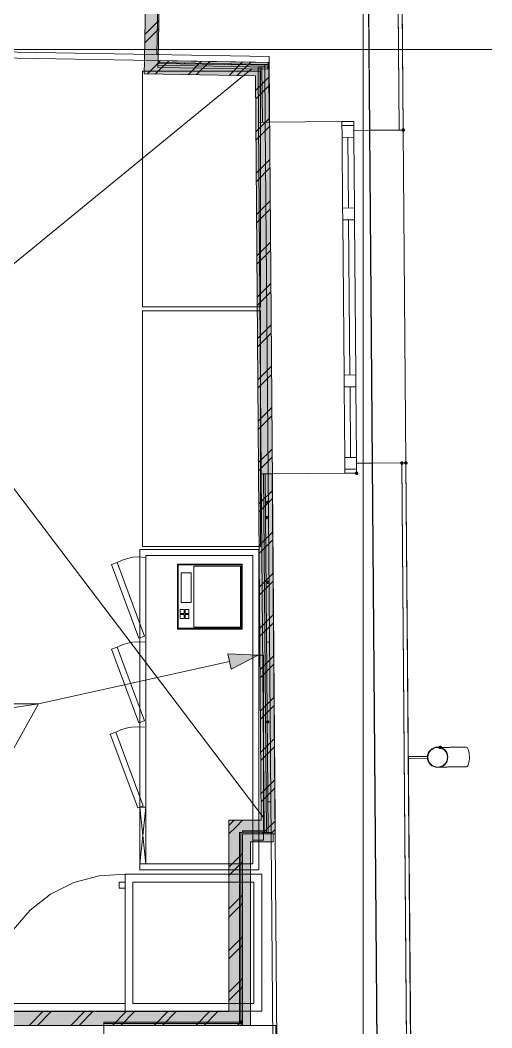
# Model space of a CAD drawing. Header units: millimetres. Extents: x -546 to 1681, y -650 to 1730.
# Drawn here: x 839.7 to 863.7, y 603.6 to 654.9 of the extents above; entities that cross this region are included whole.
import ezdxf

# ---------------------------------------------------------------- set-up
doc = ezdxf.new("R2010")
doc.units = ezdxf.units.MM

msp = doc.modelspace()

# ---------------------------------------------------------------- hatches: boundary and pattern name
at = {"true_color": 0xffffff}
h = msp.add_hatch(color=7, dxfattribs=at)
h.dxf.hatch_style = 2
h.paths.add_polyline_path([(846.174, 660.518), (846.874, 660.506), (846.742, 652.811), (846.042, 652.822)])
h = msp.add_hatch(color=7, dxfattribs=at)
h.dxf.hatch_style = 2
h.paths.add_polyline_path([(846.03, 652.123), (846.042, 652.822), (846.742, 652.811)])
h = msp.add_hatch(color=7, dxfattribs=at)
h.dxf.hatch_style = 2
h.paths.add_polyline_path([(846.742, 652.811), (846.73, 652.111), (846.03, 652.123)])
h = msp.add_hatch(color=7, dxfattribs=at)
h.dxf.hatch_style = 2
h.paths.add_polyline_path([(846.73, 652.111), (846.742, 652.811), (851.694, 652.727), (851.699, 652.027)])
h = msp.add_hatch(color=7, dxfattribs=at)
h.dxf.hatch_style = 2
h.paths.add_polyline_path([(852.394, 652.715), (851.699, 652.027), (851.694, 652.727)])
h = msp.add_hatch(color=7, dxfattribs=at)
h.dxf.hatch_style = 2
h.paths.add_polyline_path([(851.699, 652.027), (852.377, 652.698), (852.394, 652.698), (852.399, 652.015)])
h = msp.add_hatch(color=7, dxfattribs=at)
h.dxf.hatch_style = 2
h.paths.add_polyline_path([(852.394, 652.698), (852.377, 652.698), (852.394, 652.715)])
h = msp.add_hatch(color=7, dxfattribs=at)
h.dxf.hatch_style = 2
h.paths.add_polyline_path([(851.699, 652.027), (852.399, 652.015), (852.691, 614.13), (851.991, 614.13)])
h = msp.add_hatch(color=7)
h.dxf.hatch_style = 2
h.paths.add_polyline_path([(859.21, 649.361), (859.147, 649.334), (859.12, 649.271), (859.147, 649.207), (859.21, 649.181), (859.22, 649.181), (859.284, 649.207), (859.31, 649.271), (859.284, 649.334), (859.22, 649.361)])
h = msp.add_hatch(color=7)
h.dxf.hatch_style = 2
h.paths.add_polyline_path([(859.237, 632.32), (859.211, 632.383), (859.147, 632.41), (859.084, 632.383), (859.057, 632.32), (859.057, 632.31), (859.084, 632.246), (859.147, 632.22), (859.211, 632.246), (859.237, 632.31)])
h = msp.add_hatch(color=7)
h.dxf.hatch_style = 2
h.paths.add_polyline_path([(859.356, 632.231), (859.42, 632.257), (859.446, 632.321), (859.42, 632.384), (859.356, 632.411), (859.346, 632.411), (859.283, 632.384), (859.256, 632.321), (859.283, 632.257), (859.346, 632.231)])
h = msp.add_hatch(color=7)
h.dxf.hatch_style = 2
h.paths.add_polyline_path([(856.754, 631.791), (856.781, 631.727), (856.844, 631.701), (856.908, 631.727), (856.934, 631.791), (856.934, 631.801), (856.908, 631.864), (856.844, 631.891), (856.781, 631.864), (856.754, 631.801)])
h = msp.add_hatch(color=7)
h.dxf.hatch_style = 2
h.paths.add_polyline_path([(852.317, 630.404), (852.254, 630.377), (852.227, 630.314), (852.254, 630.25), (852.317, 630.224), (852.381, 630.25), (852.407, 630.314), (852.381, 630.377)])
h = msp.add_hatch(color=7)
h.dxf.hatch_style = 2
h.paths.add_polyline_path([(852.258, 629.634), (852.195, 629.607), (852.168, 629.544), (852.195, 629.48), (852.258, 629.454), (852.322, 629.48), (852.348, 629.544), (852.322, 629.607)])
h = msp.add_hatch(color=7)
h.dxf.hatch_style = 2
h.paths.add_polyline_path([(852.317, 626.34), (852.254, 626.313), (852.227, 626.25), (852.254, 626.186), (852.317, 626.16), (852.381, 626.186), (852.407, 626.25), (852.381, 626.313)])
h = msp.add_hatch(color=7)
h.dxf.hatch_style = 2
h.paths.add_polyline_path([(852.317, 626.34), (852.254, 626.313), (852.227, 626.25), (852.254, 626.186), (852.317, 626.16), (852.381, 626.186), (852.407, 626.25), (852.381, 626.313)])
at = {"true_color": 0x0077b0}
h = msp.add_hatch(color=144, dxfattribs=at)
h.dxf.hatch_style = 2
h.paths.add_polyline_path([(851.831, 622.542), (850.46, 621.827), (850.286, 622.608)])
h = msp.add_hatch(color=7)
h.dxf.hatch_style = 2
h.paths.add_polyline_path([(852.317, 619.228), (852.254, 619.201), (852.227, 619.138), (852.254, 619.074), (852.317, 619.048), (852.381, 619.074), (852.407, 619.138), (852.381, 619.201)])
h = msp.add_hatch(color=7)
h.dxf.hatch_style = 2
h.paths.add_polyline_path([(861.094, 617.928), (861.031, 617.901), (861.004, 617.838), (861.031, 617.774), (861.094, 617.748), (861.107, 617.748), (861.171, 617.774), (861.197, 617.838), (861.171, 617.901), (861.107, 617.928)])
at = {"true_color": 0xffffff}
h = msp.add_hatch(color=7, dxfattribs=at)
h.dxf.hatch_style = 2
h.paths.add_polyline_path([(850.34, 614.13), (851.04, 614.13), (851.04, 613.43)])
h = msp.add_hatch(color=7, dxfattribs=at)
h.dxf.hatch_style = 2
h.paths.add_polyline_path([(850.34, 613.43), (850.34, 614.13), (851.04, 613.43)])
h = msp.add_hatch(color=7, dxfattribs=at)
h.dxf.hatch_style = 2
h.paths.add_polyline_path([(851.991, 614.13), (851.996, 613.43), (851.04, 613.43), (851.04, 614.13)])
h = msp.add_hatch(color=7, dxfattribs=at)
h.dxf.hatch_style = 2
h.paths.add_polyline_path([(851.991, 614.13), (852.691, 614.13), (852.696, 613.43)])
h = msp.add_hatch(color=7, dxfattribs=at)
h.dxf.hatch_style = 2
h.paths.add_polyline_path([(852.696, 613.43), (851.996, 613.43), (851.991, 614.13)])
h = msp.add_hatch(color=7, dxfattribs=at)
h.dxf.hatch_style = 2
h.paths.add_polyline_path([(850.34, 613.43), (851.04, 613.43), (851.04, 604.387), (850.34, 604.387)])
h = msp.add_hatch(color=7)
h.dxf.hatch_style = 2
h.paths.add_polyline_path([(851.441, 603.685), (851.04, 603.685), (851.04, 613.43), (851.441, 613.43)])
h = msp.add_hatch(color=7)
h.dxf.hatch_style = 2
h.paths.add_polyline_path([(851.441, 613.03), (851.441, 613.43), (852.492, 613.43), (852.495, 613.03)])
h = msp.add_hatch(color=7, dxfattribs=at)
h.dxf.hatch_style = 2
h.paths.add_polyline_path([(850.34, 604.387), (850.34, 603.687), (818.202, 603.685), (818.202, 604.385)])
h = msp.add_hatch(color=7, dxfattribs=at)
h.dxf.hatch_style = 2
h.paths.add_polyline_path([(850.34, 604.387), (851.04, 604.387), (851.04, 603.687)])
h = msp.add_hatch(color=7, dxfattribs=at)
h.dxf.hatch_style = 2
h.paths.add_polyline_path([(850.34, 603.687), (850.34, 604.387), (851.04, 603.687)])
h = msp.add_hatch(color=7)
h.dxf.hatch_style = 2
h.paths.add_polyline_path([(850.95, 603.934), (850.887, 603.907), (850.86, 603.844), (850.887, 603.78), (850.95, 603.754), (850.961, 603.754), (851.025, 603.78), (851.051, 603.844), (851.025, 603.907), (850.961, 603.934)])

# ---------------------------------------------------------------- linework, layer by layer
at = {"color": 7, "lineweight": 0}
for points in [[(857.173, 197.821), (857.173, 730.152)], [(857.173, 207.047), (857.173, 730.152)], [(857.502, 649.257), (856.907, 722.91)], [(856.914, 722.91), (857.51, 649.257)], [(859.01, 649.269), (858.414, 722.91)], [(858.674, 690.723), (859.01, 649.269)], [(859.21, 649.271), (858.876, 690.523)], [(858.877, 690.523), (859.21, 649.271)], [(859.22, 649.271), (858.887, 690.523)], [(846.186, 661.218), (846.042, 652.822)], [(846.742, 652.811), (846.874, 660.506)], [(846.756, 657.511), (846.682, 653.112)], [(846.064, 654.126), (846.776, 654.838)], [(846.057, 653.694), (846.769, 654.406)], [(187.211, 653.372), (863.726, 653.372)], [(828.688, 653.116), (852.394, 652.715)], [(852.399, 653.015), (828.693, 653.416)], [(833.084, 653.372), (846.686, 653.372)], [(846.682, 653.112), (846.749, 653.111)], [(846.749, 653.111), (846.742, 652.708)], [(846.03, 652.123), (846.042, 652.822)], [(846.18, 652.12), (846.739, 652.68)], [(846.732, 652.248), (847.285, 652.801)], [(846.74, 652.811), (846.734, 652.461)], [(846.737, 652.661), (852.336, 652.566)], [(846.739, 652.68), (846.868, 652.808)], [(851.694, 652.727), (846.742, 652.811)], [(846.742, 652.708), (852.375, 652.612)], [(848.105, 652.638), (848.074, 652.691)], [(848.266, 652.085), (848.954, 652.773)], [(848.683, 652.078), (849.371, 652.766)], [(849.269, 652.666), (849.411, 652.666)], [(850.346, 652.649), (850.318, 652.6)], [(850.352, 652.049), (851.04, 652.738)], [(850.474, 652.597), (850.446, 652.647)], [(850.769, 652.042), (851.457, 652.731)], [(852.394, 652.715), (851.694, 652.727)], [(852.375, 652.609), (852.175, 652.608)], [(852.199, 649.664), (852.175, 652.608)], [(852.333, 652.366), (852.339, 652.716)], [(852.399, 649.666), (852.375, 652.612)], [(852.394, 652.715), (852.399, 653.015)], [(852.691, 614.13), (852.394, 652.715)], [(851.516, 652.38), (834.736, 638.65)], [(846.03, 652.123), (851.699, 652.027)], [(846.597, 652.113), (846.732, 652.248)], [(846.734, 652.461), (852.333, 652.366)], [(846.736, 652.571), (852.335, 652.476)], [(852.176, 652.487), (851.826, 652.484)], [(851.826, 652.484), (851.849, 649.661)], [(851.936, 652.485), (851.959, 649.662)], [(852.026, 652.486), (852.049, 649.663)], [(851.699, 652.027), (851.991, 614.13)], [(851.705, 651.281), (852.4, 651.976)], [(851.708, 650.86), (852.403, 651.555)], [(851.721, 649.176), (852.416, 649.871)], [(851.849, 649.661), (852.399, 649.666)], [(851.994, 631.762), (851.849, 649.661)], [(852.344, 631.765), (852.199, 649.664)], [(852.399, 649.666), (856.099, 649.696)], [(856.099, 649.696), (856.699, 649.7)], [(856.699, 649.7), (856.099, 649.696)], [(856.105, 648.896), (856.099, 649.696)], [(856.099, 649.696), (856.105, 648.896)], [(856.699, 649.7), (856.705, 648.901)], [(856.705, 648.901), (856.699, 649.7)], [(851.724, 648.755), (852.419, 649.45)], [(856.1, 649.496), (856.7, 649.501)], [(856.702, 649.251), (857.502, 649.257)], [(857.502, 649.257), (857.64, 632.308)], [(857.51, 649.257), (859.01, 649.269)], [(857.647, 632.308), (857.51, 649.257)], [(859.01, 649.269), (859.21, 649.271)], [(859.21, 649.271), (859.347, 632.321)], [(859.346, 632.321), (859.21, 649.271)], [(859.22, 649.271), (859.356, 632.321)], [(856.705, 648.901), (856.105, 648.896)], [(856.134, 645.296), (856.105, 648.896)], [(856.405, 648.898), (856.434, 645.298)], [(856.705, 648.901), (856.734, 645.301)], [(851.737, 647.071), (852.432, 647.766)], [(851.741, 646.65), (852.435, 647.345)], [(851.754, 644.966), (852.448, 645.661)], [(851.757, 644.545), (852.451, 645.24)], [(856.134, 645.296), (856.734, 645.301)], [(856.139, 644.696), (856.134, 645.296)], [(856.134, 645.296), (856.139, 644.696)], [(856.734, 645.301), (856.739, 644.701)], [(856.739, 644.701), (856.734, 645.301)], [(856.739, 644.701), (856.139, 644.696)], [(856.203, 636.796), (856.139, 644.696)], [(856.439, 644.698), (856.503, 636.798)], [(856.739, 644.701), (856.803, 636.801)], [(851.77, 642.861), (852.464, 643.555)], [(851.773, 642.44), (852.468, 643.134)], [(851.786, 640.756), (852.481, 641.45)], [(851.789, 640.335), (852.484, 641.029)], [(851.802, 638.651), (852.497, 639.345)], [(851.805, 638.23), (852.5, 638.924)], [(851.818, 636.545), (852.513, 637.24)], [(852.136, 614.212), (834.736, 637.15)], [(851.821, 636.124), (852.516, 636.819)], [(856.203, 636.796), (856.803, 636.801)], [(856.208, 636.196), (856.203, 636.796)], [(856.203, 636.796), (856.208, 636.196)], [(856.803, 636.801), (856.808, 636.201)], [(856.808, 636.201), (856.803, 636.801)], [(856.808, 636.201), (856.208, 636.196)], [(856.237, 632.596), (856.208, 636.196)], [(856.508, 636.199), (856.537, 632.599)], [(856.808, 636.201), (856.837, 632.601)], [(851.834, 634.44), (852.529, 635.135)], [(851.838, 634.019), (852.532, 634.714)], [(851.851, 632.335), (852.545, 633.03)], [(851.854, 631.914), (852.549, 632.609)], [(856.837, 632.601), (856.237, 632.596)], [(856.237, 632.596), (856.244, 631.796)], [(856.237, 632.596), (856.244, 631.796)], [(856.844, 631.801), (856.837, 632.601)], [(856.844, 631.801), (856.837, 632.601)], [(857.64, 632.308), (856.84, 632.301)], [(857.914, 598.423), (857.64, 632.308)], [(859.147, 632.32), (857.647, 632.308)], [(857.647, 632.308), (857.921, 598.423)], [(859.347, 632.321), (859.147, 632.32)], [(859.419, 598.675), (859.147, 632.32)], [(859.147, 632.31), (859.421, 598.435)], [(859.346, 632.321), (859.62, 598.436)], [(859.621, 598.436), (859.347, 632.321)], [(859.63, 598.437), (859.356, 632.321)], [(852.544, 631.766), (851.994, 631.762)], [(851.994, 631.762), (852.141, 613.589)], [(852.104, 631.763), (852.251, 613.509)], [(852.194, 631.763), (852.341, 613.509)], [(852.611, 598.68), (852.344, 631.765)], [(856.244, 631.796), (852.544, 631.766)], [(852.811, 598.681), (852.544, 631.766)], [(856.242, 631.996), (856.842, 632.001)], [(856.244, 631.796), (856.844, 631.801)], [(856.244, 631.796), (856.844, 631.801)], [(851.867, 630.23), (852.561, 630.925)], [(851.87, 629.809), (852.565, 630.504)], [(852.317, 630.314), (852.355, 630.314)], [(852.258, 629.544), (852.212, 629.465)], [(851.883, 628.125), (852.578, 628.82)], [(851.886, 627.704), (852.581, 628.398)], [(851.899, 626.02), (852.594, 626.714)], [(851.902, 625.599), (852.597, 626.293)], [(852.317, 626.25), (852.388, 626.25)], [(851.915, 623.915), (852.61, 624.609)], [(851.919, 623.494), (852.613, 624.188)], [(852.317, 623.202), (852.413, 623.202)], [(851.932, 621.809), (852.626, 622.504)], [(851.935, 621.388), (852.629, 622.083)], [(851.948, 619.704), (852.642, 620.399)], [(851.951, 619.283), (852.646, 619.978)], [(852.317, 619.138), (852.446, 619.138)], [(851.964, 617.599), (852.659, 618.294)], [(851.967, 617.178), (852.662, 617.873)], [(860.448, 617.332), (860.459, 617.441), (860.489, 617.539), (860.537, 617.627), (860.601, 617.704), (860.678, 617.768), (860.766, 617.816), (860.864, 617.846), (860.968, 617.857), (861.072, 617.846), (861.17, 617.816), (861.258, 617.769), (861.334, 617.706), (861.398, 617.629), (861.446, 617.542), (861.477, 617.445), (861.488, 617.341)], [(860.468, 617.333), (860.478, 617.437), (860.508, 617.531), (860.554, 617.616), (860.615, 617.69), (860.689, 617.751), (860.774, 617.797), (860.868, 617.827), (860.968, 617.837), (861.068, 617.827), (861.162, 617.798), (861.246, 617.752), (861.32, 617.691), (861.381, 617.618), (861.428, 617.534), (861.457, 617.441), (861.468, 617.341)], [(861.107, 617.838), (861.133, 617.838)], [(861.133, 617.838), (861.162, 617.838)], [(861.162, 617.838), (861.193, 617.838)], [(861.193, 617.838), (861.226, 617.839)], [(861.226, 617.839), (861.261, 617.839)], [(861.261, 617.839), (861.297, 617.839)], [(861.297, 617.839), (861.336, 617.84)], [(861.336, 617.84), (861.377, 617.84)], [(861.377, 617.84), (861.419, 617.84)], [(861.419, 617.84), (861.463, 617.841)], [(861.463, 617.841), (861.508, 617.841)], [(861.508, 617.841), (861.555, 617.841)], [(861.555, 617.841), (861.604, 617.842)], [(861.604, 617.842), (861.653, 617.842)], [(861.653, 617.842), (861.705, 617.843)], [(861.705, 617.843), (861.757, 617.843)], [(861.757, 617.843), (861.81, 617.843)], [(861.81, 617.843), (861.865, 617.844)], [(861.865, 617.844), (861.92, 617.844)], [(861.92, 617.844), (861.977, 617.845)], [(861.977, 617.845), (862, 617.845)], [(862.425, 617.848), (862, 617.845)], [(862.426, 617.849), (862.457, 617.839), (862.486, 617.81), (862.513, 617.765), (862.536, 617.704), (862.555, 617.63), (862.57, 617.545), (862.58, 617.451), (862.584, 617.35)], [(860.459, 617.382), (859.477, 617.375)], [(859.478, 617.275), (860.46, 617.282)], [(861.488, 617.341), (861.478, 617.232), (861.447, 617.134), (861.399, 617.046), (861.336, 616.969), (861.259, 616.905), (861.171, 616.857), (861.073, 616.827), (860.968, 616.817), (860.864, 616.827), (860.767, 616.857), (860.679, 616.905), (860.602, 616.967), (860.538, 617.044), (860.49, 617.131), (860.46, 617.228), (860.448, 617.332)], [(861.468, 617.341), (861.458, 617.236), (861.429, 617.142), (861.383, 617.057), (861.322, 616.983), (861.248, 616.922), (861.163, 616.876), (861.069, 616.847), (860.968, 616.837), (860.868, 616.847), (860.774, 616.876), (860.69, 616.921), (860.616, 616.982), (860.555, 617.055), (860.509, 617.139), (860.479, 617.232), (860.468, 617.333)], [(862.584, 617.35), (862.582, 617.25), (862.574, 617.156), (862.56, 617.071), (862.542, 616.996), (862.52, 616.935), (862.494, 616.889), (862.465, 616.859), (862.434, 616.849)], [(861.126, 616.838), (861.102, 616.838)], [(861.153, 616.838), (861.126, 616.838)], [(861.183, 616.838), (861.153, 616.838)], [(861.214, 616.839), (861.183, 616.838)], [(861.248, 616.839), (861.214, 616.839)], [(861.284, 616.839), (861.248, 616.839)], [(861.321, 616.839), (861.284, 616.839)], [(861.361, 616.84), (861.321, 616.839)], [(861.402, 616.84), (861.361, 616.84)], [(861.445, 616.84), (861.402, 616.84)], [(861.489, 616.841), (861.445, 616.84)], [(861.536, 616.841), (861.489, 616.841)], [(861.583, 616.842), (861.536, 616.841)], [(861.632, 616.842), (861.583, 616.842)], [(861.683, 616.842), (861.632, 616.842)], [(861.734, 616.843), (861.683, 616.842)], [(861.787, 616.843), (861.734, 616.843)], [(861.841, 616.844), (861.787, 616.843)], [(861.896, 616.844), (861.841, 616.844)], [(861.952, 616.845), (861.896, 616.844)], [(862.008, 616.845), (861.952, 616.845)], [(862.008, 616.845), (862.433, 616.848)], [(851.98, 615.494), (852.675, 616.189)], [(851.983, 615.073), (852.678, 615.768)], [(852.329, 615.074), (852.479, 615.074)], [(850.34, 614.13), (851.04, 614.13)], [(850.34, 614.13), (850.34, 604.387)], [(850.478, 613.992), (850.616, 614.13)], [(850.69, 613.78), (851.04, 614.13)], [(851.991, 614.13), (851.04, 614.13)], [(852.696, 613.43), (852.691, 614.13)], [(850.34, 613.854), (850.478, 613.992)], [(850.34, 613.43), (850.69, 613.78)], [(852.037, 613.43), (852.365, 613.758)], [(852.365, 613.758), (852.691, 614.084)], [(852.578, 613.547), (852.694, 613.663)], [(851.04, 613.509), (850.881, 613.509)], [(850.881, 613.509), (850.881, 603.844)], [(850.95, 613.509), (850.95, 603.844)], [(852.141, 613.589), (851.04, 613.589)], [(851.04, 613.589), (851.04, 613.509)], [(852.141, 613.52), (851.04, 613.52)], [(851.04, 603.685), (851.04, 613.43)], [(851.04, 613.43), (852.594, 613.43)], [(851.04, 604.387), (851.04, 613.43)], [(851.04, 613.43), (852.696, 613.43)], [(852.141, 613.508), (852.141, 613.589)], [(852.251, 613.509), (852.141, 613.508)], [(852.316, 613.509), (852.491, 613.511)], [(852.316, 613.43), (852.316, 613.509)], [(852.461, 613.43), (852.578, 613.547)], [(852.594, 613.03), (852.594, 613.43)], [(851.44, 603.685), (851.44, 613.03)], [(851.44, 613.03), (852.594, 613.03)], [(850.34, 611.733), (851.04, 612.433)], [(850.34, 611.309), (851.04, 612.009)], [(850.34, 609.612), (851.04, 610.312)], [(850.34, 609.188), (851.04, 609.888)], [(850.34, 607.49), (851.04, 608.19)], [(850.34, 607.066), (851.04, 607.766)], [(850.34, 605.369), (851.04, 606.069)], [(850.34, 604.945), (851.04, 605.645)], [(850.34, 604.387), (818.202, 604.385)], [(840.173, 603.686), (840.873, 604.387)], [(840.597, 603.686), (841.297, 604.387)], [(842.294, 603.687), (842.994, 604.387)], [(842.718, 603.687), (843.418, 604.387)], [(844.415, 603.687), (845.115, 604.387)], [(844.84, 603.687), (845.54, 604.387)], [(846.537, 603.687), (847.237, 604.387)], [(846.961, 603.687), (847.661, 604.387)], [(848.658, 603.687), (849.358, 604.387)], [(849.083, 603.687), (849.783, 604.387)], [(851.04, 603.687), (851.04, 604.387)], [(850.91, 603.817), (851.04, 603.948)], [(818.202, 603.685), (851.04, 603.687)], [(850.881, 603.844), (843.979, 603.844)], [(843.979, 603.844), (843.979, 602.035)], [(850.961, 603.775), (843.979, 603.775)], [(843.979, 603.685), (850.961, 603.685)], [(850.78, 603.687), (850.91, 603.817)], [(850.961, 603.685), (850.961, 603.844)], [(850.961, 603.844), (851.04, 603.844)], [(851.04, 603.685), (850.961, 603.685)], [(851.04, 603.685), (851.44, 603.685)], [(852.729, 603.685), (851.44, 603.685)], [(852.729, 602.185), (852.729, 603.685)]]:
    msp.add_lwpolyline(points, dxfattribs=at)
at = {"color": 8, "lineweight": 0, "true_color": 0x7f7f7f}
for points in [[(845.946, 652.274), (845.946, 640.274)], [(851.946, 652.274), (845.946, 652.274)], [(851.946, 640.274), (851.946, 652.274)], [(845.946, 640.274), (851.946, 640.274)], [(845.946, 640.065), (845.946, 628.065)], [(851.946, 640.065), (845.946, 640.065)], [(851.946, 628.065), (851.946, 640.065)], [(845.946, 628.065), (851.946, 628.065)], [(844.652, 627.25), (844.909, 627.372), (845.178, 627.461), (845.456, 627.515), (845.74, 627.533), (846.114, 627.501)], [(851.864, 627.906), (845.814, 627.906)], [(845.814, 627.906), (845.814, 611.606)], [(851.564, 627.606), (846.114, 627.606)], [(846.114, 627.606), (846.114, 611.906)], [(851.564, 611.906), (851.564, 627.606)], [(851.864, 611.606), (851.864, 627.906)], [(844.37, 627.146), (844.652, 627.25)], [(845.769, 623.398), (844.37, 627.146)], [(844.652, 627.25), (846.05, 623.503)], [(847.723, 623.862), (847.723, 627.159)], [(847.723, 627.159), (851.023, 627.159)], [(850.988, 627.125), (847.763, 627.125)], [(847.763, 627.125), (847.763, 623.9)], [(850.938, 627.058), (848.561, 627.058)], [(848.561, 627.058), (848.561, 623.954)], [(850.938, 623.954), (850.938, 627.058)], [(850.988, 623.9), (850.988, 627.125)], [(851.023, 627.159), (851.023, 623.862)], [(847.913, 626.732), (847.913, 625.215)], [(848.423, 626.732), (847.913, 626.732)], [(848.423, 625.215), (848.423, 626.732)], [(847.913, 625.215), (848.423, 625.215)], [(848.063, 624.857), (847.863, 624.857)], [(847.863, 624.857), (847.863, 624.657)], [(847.863, 624.657), (848.063, 624.657)], [(848.063, 624.607), (847.863, 624.607)], [(847.863, 624.607), (847.863, 624.407)], [(847.863, 624.407), (848.063, 624.407)], [(848.063, 624.657), (848.063, 624.857)], [(848.063, 624.407), (848.063, 624.607)], [(848.313, 624.857), (848.113, 624.857)], [(848.113, 624.857), (848.113, 624.657)], [(848.113, 624.657), (848.313, 624.657)], [(848.313, 624.607), (848.113, 624.607)], [(848.113, 624.607), (848.113, 624.407)], [(848.113, 624.407), (848.313, 624.407)], [(848.313, 624.657), (848.313, 624.857)], [(848.313, 624.407), (848.313, 624.607)], [(851.023, 623.862), (847.723, 623.862)], [(847.763, 623.9), (850.988, 623.9)], [(848.561, 623.954), (850.938, 623.954)], [(846.05, 623.503), (845.769, 623.398)], [(844.37, 622.832), (844.652, 622.937)], [(845.769, 619.085), (844.37, 622.832)], [(844.652, 622.937), (844.909, 623.059), (845.178, 623.147), (845.456, 623.201), (845.74, 623.219), (846.114, 623.188)], [(844.652, 622.937), (846.05, 619.19)], [(851.561, 613.122), (851.561, 622.542)], [(851.561, 622.542), (852.101, 622.542)], [(852.101, 622.542), (852.101, 613.122)], [(844.587, 618.61), (844.844, 618.732), (845.114, 618.82), (845.392, 618.874), (845.676, 618.892), (846.05, 618.861)], [(846.05, 619.19), (845.769, 619.085)], [(844.306, 618.505), (844.587, 618.61)], [(845.705, 614.757), (844.306, 618.505)], [(844.587, 618.61), (845.986, 614.862)], [(845.986, 614.862), (845.705, 614.757)], [(845.814, 611.906), (845.814, 614.798)], [(845.814, 614.798), (846.114, 614.798)], [(846.114, 611.906), (845.814, 614.798)], [(845.814, 614.798), (845.814, 611.906)], [(845.814, 611.906), (846.114, 614.798)], [(846.114, 614.798), (846.114, 611.906)], [(852.101, 613.122), (851.561, 613.122)], [(846.114, 611.906), (845.814, 611.906)], [(845.814, 611.606), (851.864, 611.606)], [(846.114, 611.906), (851.564, 611.906)], [(843.74, 611.296), (842.459, 610.954)], [(845.063, 611.376), (843.74, 611.296)], [(852.013, 611.376), (845.063, 611.376)], [(845.063, 611.376), (845.063, 604.406)], [(852.013, 604.406), (852.013, 611.376)], [(842.459, 610.954), (841.271, 610.364)], [(845.063, 610.976), (844.763, 610.976)], [(844.763, 610.976), (844.763, 610.676)], [(844.763, 610.676), (845.063, 610.676)], [(851.613, 610.976), (845.463, 610.976)], [(845.463, 610.976), (845.463, 604.806)], [(851.613, 604.806), (851.613, 610.976)], [(841.271, 610.364), (840.224, 609.55)], [(840.224, 609.55), (839.36, 608.544)], [(845.063, 604.806), (838.163, 604.806)], [(845.063, 604.406), (838.163, 604.406)], [(845.063, 604.406), (852.013, 604.406)], [(845.463, 604.806), (851.613, 604.806)]]:
    msp.add_lwpolyline(points, dxfattribs=at)
at = {"color": 144, "lineweight": 0, "true_color": 0x0077b0}
for points in [[(850.46, 621.827), (850.286, 622.608)], [(851.831, 622.542), (850.286, 622.608)], [(851.831, 622.542), (850.46, 621.827)], [(850.373, 622.218), (840.654, 620.053)], [(820.379, 617.006), (840.654, 620.053)], [(832.655, 605.69), (840.654, 620.053)], [(840.654, 620.053), (839.364, 620.053)], [(840.654, 620.053), (839.364, 620.053)], [(840.654, 620.053), (839.364, 620.053)]]:
    msp.add_lwpolyline(points, dxfattribs=at)

doc.saveas('drawing.dxf')
